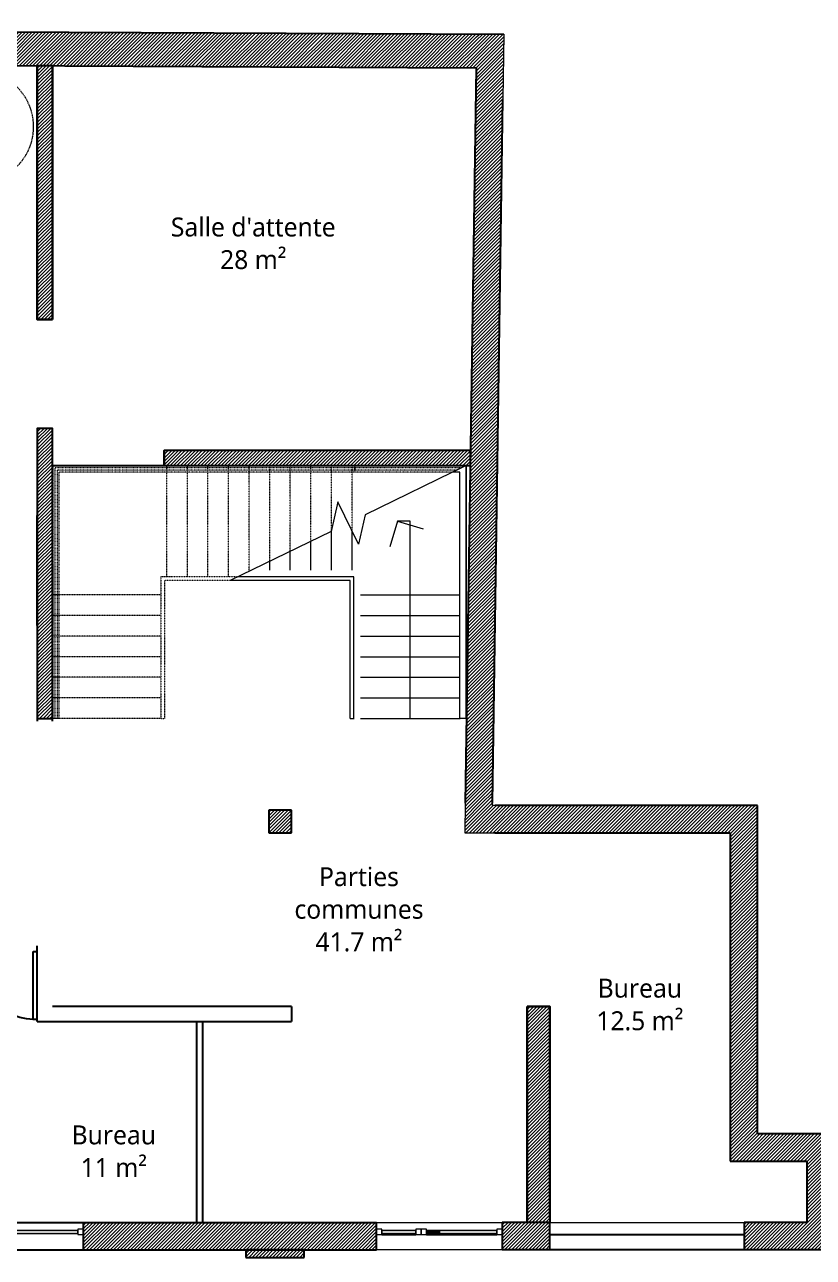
# Model space of a CAD drawing. Header units: millimetres. Extents: x -14819 to 43195, y -10328 to 20814.
# Drawn here: x 17786 to 18828, y 481 to 2109 of the extents above; entities that cross this region are included whole.
import ezdxf

# ---------------------------------------------------------------- set-up
doc = ezdxf.new("R2010")
doc.units = ezdxf.units.MM
doc.linetypes.add('CACHE', pattern=[9.525, 6.35, -3.175])
doc.linetypes.add('Tiret', pattern=[0.0025, 0.00125, -0.00125])
doc.layers.add('10 - Hachures', color=7, linetype='Continuous', lineweight=18, true_color=0x646464)
for name, color, linetype, lineweight in [('50 - Signes', 12, 'Continuous', 9), ('Arrière plan', 2, 'Continuous', 9), ('Arriére plan', 2, 'Continuous', 9), ('Flèches vers le haut', 7, 'Continuous', 9), ('Lignes', 92, 'Continuous', 9), ('Légendes', 250, 'Continuous', 5), ('Mur_coupe', 7, 'Continuous', 25), ('Mur_vu', 8, 'Continuous', 18), ('Z', 7, 'Continuous', 9)]:
    doc.layers.add(name, color=color, linetype=linetype, lineweight=lineweight)
doc.styles.add('Trebuchet MS', font='trebuc.ttf', dxfattribs={"height": 0.492308})

# ---------------------------------------------------------------- blocks, each defined once
blk = doc.blocks.new('Panneau système - Vitré-1715862-Existant Niv_ 0')
at = {"layer": 'Z'}
blk.add_hatch(color=9, dxfattribs=at).paths.add_polyline_path([(1.822, -0.02), (1.822, 0.02), (-1.822, 0.02), (-1.822, -0.02), (-0.731, -0.02)], flags=0)
for p, q in [((1.822, 0.02), (-1.822, 0.02)), ((-1.822, 0.02), (-1.822, -0.02)), ((1.822, -0.02), (1.822, 0.02)), ((-1.822, -0.02), (1.822, -0.02))]:
    blk.add_line(p, q, dxfattribs=at)
blk = doc.blocks.new('Meneau rectangulaire - P 70 gris-1861935-Existant Niv_ 0')
at = {"layer": 'Z'}
for p, q in [((0, 0.035), (-0.07, 0.035)), ((-0.07, 0.035), (-0.07, -0.035)), ((0, -0.035), (0, 0.035)), ((-0.07, -0.035), (0, -0.035))]:
    blk.add_line(p, q, dxfattribs=at)
blk = doc.blocks.new('Panneau système - Vitré-1861938-Existant Niv_ 0')
at = {"layer": 'Z'}
blk.add_hatch(color=9, dxfattribs=at).paths.add_polyline_path([(0.225, 0.02), (-0.225, 0.02), (-0.225, -0.02), (0.225, -0.02)], flags=0)
for p, q in [((0.225, 0.02), (-0.225, 0.02)), ((-0.225, 0.02), (-0.225, -0.02)), ((0.225, -0.02), (0.225, 0.02)), ((-0.225, -0.02), (0.225, -0.02))]:
    blk.add_line(p, q, dxfattribs=at)
blk = doc.blocks.new('Panneau système - Vitré-1861939-Existant Niv_ 0')
at = {"layer": 'Z'}
blk.add_hatch(color=9, dxfattribs=at).paths.add_polyline_path([(0.085, 0.02), (-0.085, 0.02), (-0.085, -0.02), (0.085, -0.02)], flags=0)
for p, q in [((0.085, 0.02), (-0.085, 0.02)), ((-0.085, 0.02), (-0.085, -0.02)), ((0.085, -0.02), (0.085, 0.02)), ((-0.085, -0.02), (0.085, -0.02))]:
    blk.add_line(p, q, dxfattribs=at)
blk = doc.blocks.new('Meneau rectangulaire - P 70 gris-1861940-Existant Niv_ 0')
at = {"layer": 'Z'}
for p, q in [((-0.07, 0.035), (0, 0.035)), ((-0.07, -0.035), (-0.07, 0.035)), ((0, 0.035), (0, -0.035)), ((0, -0.035), (-0.07, -0.035))]:
    blk.add_line(p, q, dxfattribs=at)
blk = doc.blocks.new('Meneau rectangulaire - P 70 gris-1861932-Existant Niv_ 0')
at = {"layer": 'Z'}
for p, q in [((-0.035, 0.035), (0.035, 0.035)), ((-0.035, -0.035), (-0.035, 0.035)), ((0.035, 0.035), (0.035, -0.035)), ((0.035, -0.035), (-0.035, -0.035))]:
    blk.add_line(p, q, dxfattribs=at)
blk = doc.blocks.new('Panneau système - Vitré-1861941-Existant Niv_ 0')
at = {"layer": 'Z'}
blk.add_hatch(color=9, dxfattribs=at).paths.add_polyline_path([(0.38, 0.02), (-0.38, 0.02), (-0.38, -0.02), (0.38, -0.02)], flags=0)
for p, q in [((0.38, 0.02), (-0.38, 0.02)), ((-0.38, 0.02), (-0.38, -0.02)), ((0.38, -0.02), (0.38, 0.02)), ((-0.38, -0.02), (0.38, -0.02))]:
    blk.add_line(p, q, dxfattribs=at)
blk = doc.blocks.new('Garde-corps - 12 mm x 40 mm-1856137-Existant Niv_ 0')
at = {"layer": 'Arrière plan'}
for p, q in [((0.02, 0.006), (-0.02, 0.006)), ((-0.02, 0.006), (-0.02, -0.006)), ((0.02, -0.006), (0.02, 0.006)), ((-0.02, -0.006), (0.02, -0.006))]:
    blk.add_line(p, q, dxfattribs=at)
blk = doc.blocks.new('Garde-corps - Garde-corps-1856089-Existant Niv_ 0')
at = {"layer": 'Arrière plan'}
for p, q in [((-828.9, 20.331), (-828.818, 20.331)), ((-828.9, 20.331), (-828.9, 18.465)), ((-828.818, 20.331), (-828.818, 18.465)), ((-828.9, 18.465), (-828.9, 16.995)), ((-828.818, 18.465), (-828.818, 17.077)), ((-828.9, 16.995), (-828.89, 16.995)), ((-828.89, 16.995), (-828.723, 17.077)), ((-828.89, 16.995), (-828.723, 17.077)), ((-828.89, 16.995), (-828.723, 17.077)), ((-828.89, 16.995), (-828.723, 17.077)), ((-828.818, 17.077), (-828.723, 17.077))]:
    blk.add_line(p, q, dxfattribs=at)
at = {"layer": 'Arrière plan', "linetype": 'Tiret'}
for p, q in [((-823.524, 20.331), (-823.443, 20.331)), ((-823.524, 18.464), (-823.524, 20.331)), ((-823.498, 20.331), (-823.468, 20.331)), ((-823.498, 18.464), (-823.498, 20.331)), ((-823.498, 20.331), (-823.468, 20.331)), ((-823.498, 18.464), (-823.498, 20.331)), ((-823.498, 20.331), (-823.468, 20.331)), ((-823.498, 18.464), (-823.498, 20.331)), ((-823.468, 18.464), (-823.468, 20.331)), ((-823.468, 18.464), (-823.468, 20.331)), ((-823.468, 18.464), (-823.468, 20.331)), ((-823.443, 18.464), (-823.443, 20.331)), ((-823.524, 17.077), (-823.524, 18.464)), ((-823.498, 17.051), (-823.498, 18.464)), ((-823.498, 17.051), (-823.498, 18.464)), ((-823.498, 17.051), (-823.498, 18.464)), ((-823.468, 17.021), (-823.468, 18.464)), ((-823.468, 17.021), (-823.468, 18.464)), ((-823.468, 17.021), (-823.468, 18.464)), ((-823.443, 16.995), (-823.443, 18.464)), ((-828.89, 16.995), (-827.43, 16.995)), ((-828.837, 17.021), (-827.436, 17.021)), ((-828.837, 17.021), (-827.436, 17.021)), ((-828.837, 17.021), (-827.436, 17.021)), ((-828.776, 17.051), (-827.436, 17.051)), ((-828.776, 17.051), (-827.436, 17.051)), ((-828.776, 17.051), (-827.436, 17.051)), ((-828.723, 17.077), (-827.43, 17.077)), ((-827.43, 17.077), (-824.911, 17.077)), ((-827.43, 16.995), (-824.911, 16.995)), ((-827.424, 17.051), (-824.911, 17.051)), ((-827.424, 17.051), (-824.911, 17.051)), ((-827.424, 17.051), (-824.911, 17.051)), ((-827.424, 17.021), (-824.911, 17.021)), ((-827.424, 17.021), (-824.911, 17.021)), ((-827.424, 17.021), (-824.911, 17.021)), ((-824.911, 17.077), (-823.524, 17.077)), ((-824.911, 17.051), (-823.498, 17.051)), ((-824.911, 17.051), (-823.498, 17.051)), ((-824.911, 17.051), (-823.498, 17.051)), ((-824.911, 17.021), (-823.468, 17.021)), ((-824.911, 17.021), (-823.468, 17.021)), ((-824.911, 17.021), (-823.468, 17.021)), ((-824.911, 16.995), (-823.443, 16.995))]:
    blk.add_line(p, q, dxfattribs=at)
at = {"rotation": 89.99999999999982}
blk.add_blockref('Garde-corps - 12 mm x 40 mm-1856137-Existant Niv_ 0', (-827.43, 17.036), dxfattribs=at)
blk = doc.blocks.new('Meneau rectangulaire - P 70 gris-1724382-Existant Niv_ 0')
at = {"layer": 'Z'}
for p, q in [((-0.07, 0.035), (0, 0.035)), ((-0.07, -0.035), (-0.07, 0.035)), ((0, 0.035), (0, -0.035)), ((0, -0.035), (-0.07, -0.035))]:
    blk.add_line(p, q, dxfattribs=at)

msp = doc.modelspace()

# ---------------------------------------------------------------- hatches: boundary and pattern name
at = {"layer": '10 - Hachures'}
h = msp.add_hatch(dxfattribs=at)
h.set_pattern_fill('ANSI31', color=256, style=0)
h.paths.add_polyline_path([(16936.8, 2103.11), (16936.59, 2059.11), (18382.48, 2052.06), (18383.13, 2096.06), (17210.79, 2101.78)], flags=0)
h = msp.add_hatch(dxfattribs=at)
h.set_pattern_fill('ANSI31', color=256, style=0)
h.paths.add_polyline_path([(18383.13, 2096.06), (18376.73, 1663.37), (18412.72, 1662.84), (18419.14, 2095.89), (18417.87, 2095.89)], flags=0)
h = msp.add_hatch(dxfattribs=at)
h.set_pattern_fill('ANSI31', color=256, style=0)
h.paths.add_polyline_path([(17803.11, 1719.68), (17823.11, 1719.68), (17823.11, 2054.79), (17803.11, 2054.89)])
h = msp.add_hatch(dxfattribs=at)
h.set_pattern_fill('ANSI31', color=256, style=0)
h.paths.add_polyline_path([(18376.73, 1663.37), (18368.1, 1080.58), (18404.1, 1080.58), (18412.72, 1662.84)], flags=0)
h = msp.add_hatch(dxfattribs=at)
h.set_pattern_fill('ANSI31', color=256, style=0)
h.paths.add_polyline_path([(17803.11, 1192.68), (17823.11, 1192.68), (17823.11, 1575.68), (17803.11, 1575.68)])
h = msp.add_hatch(dxfattribs=at)
h.set_pattern_fill('ANSI31', color=256, style=0)
h.paths.add_polyline_path([(17970.45, 1546.68), (17970.45, 1526.68), (18374.7, 1526.68), (18375, 1546.68)])
h = msp.add_hatch(dxfattribs=at)
h.set_pattern_fill('ANSI31', color=256, style=0)
h.paths.add_polyline_path([(18404.1, 1080.58), (18368.1, 1080.58), (18367.52, 1041.58), (18407.22, 1041.58), (18407.75, 1077.58), (18404.06, 1077.58)], flags=0)
h = msp.add_hatch(dxfattribs=at)
h.set_pattern_fill('ANSI31', color=256, style=0)
h.paths.add_polyline_path([(18717.94, 1077.58), (18407.75, 1077.58), (18407.22, 1041.58), (18717.94, 1041.58), (18717.94, 1076.54)], flags=0)
h = msp.add_hatch(dxfattribs=at)
h.set_pattern_fill('ANSI31', color=256, style=0)
h.paths.add_polyline_path([(18753.94, 1077.58), (18717.94, 1077.58), (18717.94, 607.88), (18753.94, 607.88), (18753.94, 1076.54)], flags=0)
h = msp.add_hatch(dxfattribs=at)
h.set_pattern_fill('ANSI31', color=256, style=0)
h.paths.add_polyline_path([(18108.67, 1071.58), (18108.67, 1041.58), (18138.67, 1041.58), (18138.67, 1071.58)], flags=0)
h = msp.add_hatch(dxfattribs=at)
h.set_pattern_fill('ANSI31', color=256, style=0)
h.paths.add_polyline_path([(18449.78, 526.9), (18479.78, 526.9), (18479.78, 812.18), (18449.78, 812.18)])
h = msp.add_hatch(dxfattribs=at)
h.set_pattern_fill('ANSI31', color=256, style=0)
h.paths.add_polyline_path([(18855.14, 643.88), (18753.94, 643.88), (18753.94, 607.88), (18855.14, 607.88)], flags=0)
h = msp.add_hatch(dxfattribs=at)
h.set_pattern_fill('ANSI31', color=256, style=0)
h.paths.add_polyline_path([(18855.14, 607.88), (18819.14, 607.88), (18819.14, 526.9), (18855.14, 526.9)], flags=0)
h = msp.add_hatch(dxfattribs=at)
h.set_pattern_fill('ANSI31', color=256, style=0)
h.paths.add_polyline_path([(15861.35, 526.9), (15861.35, 490.9), (15915.71, 490.9), (15915.71, 526.9)], flags=0)
h.paths.add_polyline_path([(16183.21, 526.9), (16183.21, 490.9), (16239.21, 490.9), (16239.21, 526.9)], flags=0)
h.paths.add_polyline_path([(16502.21, 526.9), (16502.21, 490.9), (16876.36, 490.9), (16876.36, 526.9), (16578.83, 526.9)], flags=0)
h.paths.add_polyline_path([(17227.4, 526.9), (17227.4, 490.9), (17485.4, 490.9), (17485.4, 526.9)], flags=0)
h.paths.add_polyline_path([(17863.82, 526.9), (17863.82, 490.9), (18250.92, 490.9), (18250.92, 526.9), (18016.14, 526.9)], flags=0)
h.paths.add_polyline_path([(18416.9, 526.9), (18416.9, 490.9), (18479.78, 490.9), (18479.78, 526.9), (18449.78, 526.9)], flags=0)
h.paths.add_polyline_path([(18740.58, 526.9), (18736.08, 526.9), (18736.08, 490.9), (18913.04, 490.9), (18913.04, 526.9), (18819.14, 526.9)], flags=0)
h = msp.add_hatch(dxfattribs=at)
h.set_pattern_fill('ANSI31', color=256, style=0)
h.paths.add_polyline_path([(18078.39, 490.9), (18078.39, 480.9), (18155.39, 480.9), (18155.39, 490.9)], flags=0)

# ---------------------------------------------------------------- linework, layer by layer
for p, q in [((17803.11, 1192.68), (17823.11, 1192.68)), ((17797.55, 794.98), (17797.55, 884.98)), ((17802.55, 892.18), (17802.55, 884.98)), ((17802.55, 884.98), (17802.55, 794.98)), ((17803.11, 792.18), (17803.11, 892.18)), ((17802.55, 794.98), (17797.55, 794.98)), ((18013.82, 526.9), (18013.82, 792.18)), ((18021.02, 792.18), (18021.02, 526.9))]:
    msp.add_line(p, q)
msp.add_lwpolyline([(17797.55, 794.98, -0.3966951), (17712.55, 884.98)], format="xyb")
msp.add_lwpolyline([(17797.55, 884.98), (17802.55, 884.98), (17802.55, 794.98), (17797.55, 794.98)], close=True)
at = {"layer": '50 - Signes', "linetype": 'CACHE', "ltscale": 0.15}
msp.add_circle((17722.8, 1974.12), 75, dxfattribs=at)
at = {"layer": 'Arriére plan', "color": 7, "linetype": 'Tiret'}
for p, q in [((17823.11, 1526.68), (17823.11, 1192.68)), ((18304.2, 1526.68), (17823.11, 1526.68)), ((17974.01, 1379.68), (17974.01, 1526.68)), ((17974.01, 1379.68), (17974.01, 1526.68)), ((18001.19, 1379.68), (18001.19, 1526.68)), ((18001.19, 1379.68), (18001.19, 1526.68)), ((18028.36, 1379.68), (18028.36, 1526.68)), ((18028.36, 1379.68), (18028.36, 1526.68)), ((18055.54, 1379.68), (18055.54, 1526.68)), ((18055.54, 1379.68), (18055.54, 1526.68)), ((18082.71, 1386.91), (18082.71, 1526.68)), ((18082.71, 1386.91), (18082.71, 1526.68)), ((18109.89, 1400.17), (18109.89, 1526.68)), ((18109.89, 1400.17), (18109.89, 1526.68)), ((18137.06, 1413.42), (18137.06, 1526.68)), ((18137.06, 1413.42), (18137.06, 1526.68)), ((18164.24, 1426.68), (18164.24, 1526.68)), ((18164.24, 1426.68), (18164.24, 1526.68)), ((18191.41, 1441.6), (18191.41, 1526.68)), ((18191.41, 1441.6), (18191.41, 1526.68)), ((18218.59, 1440.17), (18218.59, 1526.68)), ((18218.59, 1440.17), (18218.59, 1526.68)), ((18191.41, 1388.28), (18191.41, 1441.6)), ((18218.59, 1388.28), (18218.59, 1440.17)), ((18164.24, 1388.28), (18164.24, 1426.68)), ((18109.89, 1388.28), (18109.89, 1400.17)), ((18137.06, 1388.28), (18137.06, 1413.42)), ((17971.05, 1379.68), (17966.05, 1379.68)), ((17966.05, 1379.68), (17966.05, 1192.68)), ((18067.89, 1379.68), (17971.05, 1379.68)), ((17971.05, 1374.68), (17971.05, 1192.68)), ((18057.64, 1374.68), (17971.05, 1374.68)), ((18082.71, 1379.68), (18082.71, 1380.16)), ((18109.89, 1379.68), (18109.89, 1380.16)), ((18137.06, 1379.68), (18137.06, 1380.16)), ((18164.24, 1379.68), (18164.24, 1380.16)), ((18191.41, 1379.68), (18191.41, 1380.16)), ((18218.59, 1379.68), (18218.59, 1380.16)), ((17966.05, 1355.73), (17823.11, 1355.73)), ((17966.05, 1355.73), (17823.11, 1355.73)), ((18221.05, 1355.73), (18221.53, 1355.73)), ((18229.65, 1355.73), (18361.16, 1355.73)), ((18369.28, 1355.73), (18369.76, 1355.73)), ((17966.05, 1328.56), (17823.11, 1328.56)), ((17966.05, 1328.56), (17823.11, 1328.56)), ((18221.05, 1328.56), (18221.53, 1328.56)), ((18229.65, 1328.56), (18361.16, 1328.56)), ((18369.28, 1328.56), (18369.76, 1328.56)), ((17966.05, 1301.38), (17823.11, 1301.38)), ((17966.05, 1301.38), (17823.11, 1301.38)), ((18221.05, 1301.38), (18221.53, 1301.38)), ((18229.65, 1301.38), (18361.16, 1301.38)), ((18369.28, 1301.38), (18369.76, 1301.38)), ((17966.05, 1274.21), (17823.11, 1274.21)), ((17966.05, 1274.21), (17823.11, 1274.21)), ((18221.05, 1274.21), (18221.53, 1274.21)), ((18229.65, 1274.21), (18361.16, 1274.21)), ((18369.28, 1274.21), (18369.76, 1274.21)), ((17966.05, 1247.03), (17823.11, 1247.03)), ((17966.05, 1247.03), (17823.11, 1247.03)), ((18221.05, 1247.03), (18221.53, 1247.03)), ((18229.65, 1247.03), (18361.16, 1247.03)), ((18369.28, 1247.03), (18369.76, 1247.03)), ((17966.05, 1219.86), (17823.11, 1219.86)), ((17966.05, 1219.86), (17823.11, 1219.86)), ((18221.05, 1219.86), (18221.53, 1219.86)), ((18229.65, 1219.86), (18361.16, 1219.86)), ((18369.28, 1219.86), (18369.76, 1219.86)), ((17966.05, 1192.68), (17823.11, 1192.68)), ((17966.05, 1192.68), (17971.05, 1192.68)), ((18221.05, 1192.68), (18221.53, 1192.68)), ((18229.65, 1192.68), (18361.16, 1192.68)), ((18369.28, 1192.68), (18369.76, 1192.68))]:
    msp.add_line(p, q, dxfattribs=at)
at = {"layer": 'Arriére plan', "color": 7}
for p, q in [((18369.28, 1526.68), (18235.93, 1461.64)), ((18369.76, 1355.73), (18369.76, 1526.68)), ((18199.76, 1478.77), (18190.99, 1439.72)), ((18227.16, 1422.6), (18199.76, 1478.77)), ((18235.93, 1461.64), (18227.16, 1422.6)), ((18190.99, 1439.72), (18057.64, 1374.68)), ((18191.41, 1388.28), (18191.41, 1441.6)), ((18218.59, 1388.28), (18218.59, 1440.17)), ((18164.24, 1388.28), (18164.24, 1426.68)), ((18109.89, 1388.28), (18109.89, 1400.17)), ((18137.06, 1388.28), (18137.06, 1413.42)), ((18216.05, 1374.68), (18057.64, 1374.68)), ((18082.71, 1379.68), (18067.89, 1379.68)), ((18082.71, 1379.68), (18082.71, 1380.16)), ((18109.89, 1379.68), (18082.71, 1379.68)), ((18109.89, 1379.68), (18109.89, 1380.16)), ((18137.06, 1379.68), (18109.89, 1379.68)), ((18137.06, 1379.68), (18137.06, 1380.16)), ((18164.24, 1379.68), (18137.06, 1379.68)), ((18164.24, 1379.68), (18164.24, 1380.16)), ((18191.41, 1379.68), (18164.24, 1379.68)), ((18191.41, 1379.68), (18191.41, 1380.16)), ((18218.59, 1379.68), (18191.41, 1379.68)), ((18216.05, 1192.68), (18216.05, 1374.68)), ((18218.59, 1379.68), (18218.59, 1380.16)), ((18221.05, 1379.68), (18218.59, 1379.68)), ((18221.05, 1374.68), (18221.05, 1379.68)), ((18221.05, 1355.73), (18221.05, 1374.68)), ((18221.05, 1328.56), (18221.05, 1355.73)), ((18221.05, 1355.73), (18221.53, 1355.73)), ((18229.65, 1355.73), (18361.16, 1355.73)), ((18369.28, 1355.73), (18369.76, 1355.73)), ((18369.76, 1328.56), (18369.76, 1355.73)), ((18221.05, 1301.38), (18221.05, 1328.56)), ((18221.05, 1328.56), (18221.53, 1328.56)), ((18229.65, 1328.56), (18361.16, 1328.56)), ((18369.28, 1328.56), (18369.76, 1328.56)), ((18369.76, 1301.38), (18369.76, 1328.56)), ((18221.05, 1274.21), (18221.05, 1301.38)), ((18221.05, 1301.38), (18221.53, 1301.38)), ((18229.65, 1301.38), (18361.16, 1301.38)), ((18369.28, 1301.38), (18369.76, 1301.38)), ((18369.76, 1274.21), (18369.76, 1301.38)), ((18221.05, 1247.03), (18221.05, 1274.21)), ((18221.05, 1274.21), (18221.53, 1274.21)), ((18229.65, 1274.21), (18361.16, 1274.21)), ((18369.28, 1274.21), (18369.76, 1274.21)), ((18369.76, 1247.03), (18369.76, 1274.21)), ((18221.05, 1219.86), (18221.05, 1247.03)), ((18221.05, 1247.03), (18221.53, 1247.03)), ((18229.65, 1247.03), (18361.16, 1247.03)), ((18369.28, 1247.03), (18369.76, 1247.03)), ((18369.76, 1219.86), (18369.76, 1247.03)), ((18221.05, 1192.68), (18221.05, 1219.86)), ((18221.05, 1219.86), (18221.53, 1219.86)), ((18229.65, 1219.86), (18361.16, 1219.86)), ((18369.28, 1219.86), (18369.76, 1219.86)), ((18369.76, 1192.68), (18369.76, 1219.86)), ((18216.05, 1192.68), (18221.05, 1192.68)), ((18221.05, 1192.68), (18221.53, 1192.68)), ((18229.65, 1192.68), (18361.16, 1192.68)), ((18369.28, 1192.68), (18369.76, 1192.68))]:
    msp.add_line(p, q, dxfattribs=at)
at = {"layer": 'Flèches vers le haut'}
for p, q in [((18278.59, 1453.18), (18268.49, 1419.3)), ((18295.41, 1453.18), (18278.59, 1453.18)), ((18278.59, 1453.18), (18312.47, 1443.09)), ((18295.41, 1355.73), (18295.41, 1453.18)), ((18295.41, 1328.56), (18295.41, 1355.73)), ((18295.41, 1301.38), (18295.41, 1328.56)), ((18295.41, 1274.21), (18295.41, 1301.38)), ((18295.41, 1247.03), (18295.41, 1274.21)), ((18295.41, 1219.86), (18295.41, 1247.03)), ((18295.41, 1192.68), (18295.41, 1219.86))]:
    msp.add_line(p, q, dxfattribs=at)
at = {"layer": 'Lignes'}
for p, q in [((18419.14, 2096.32), (18417.87, 2010.31)), ((18368.1, 1080.58), (18367.52, 1041.58)), ((18404.06, 1077.58), (18404.1, 1080.58)), ((18407.75, 1077.58), (18404.06, 1077.58)), ((18367.52, 1041.58), (18407.22, 1041.58))]:
    msp.add_line(p, q, dxfattribs=at)
at = {"layer": 'Mur_coupe'}
for p, q in [((18419.14, 2095.89), (15742.69, 2108.93)), ((15742.48, 2064.93), (18382.48, 2052.06)), ((17803.11, 2054.89), (17803.11, 1719.68)), ((17823.11, 1719.68), (17823.11, 2054.79)), ((18382.48, 2052.06), (18368.1, 1080.58)), ((18404.1, 1080.58), (18417.87, 2010.31)), ((17803.11, 1719.68), (17823.11, 1719.68)), ((17803.11, 1575.68), (17803.11, 1460.68)), ((17823.11, 1575.68), (17803.11, 1575.68)), ((17823.11, 1526.68), (17823.11, 1575.68)), ((18375, 1546.68), (17970.45, 1546.68)), ((17970.45, 1526.2), (17970.45, 1546.68)), ((17823.11, 1455.68), (17823.11, 1526.68)), ((17823.11, 1526.68), (18374.7, 1526.68)), ((17803.11, 1315.18), (17803.11, 1460.68)), ((17823.11, 1396.68), (17823.11, 1316.68)), ((17803.11, 1311.68), (17803.11, 1189.18)), ((17823.11, 1189.18), (17823.11, 1311.68)), ((18753.94, 1077.58), (18407.75, 1077.58)), ((18753.94, 643.88), (18753.94, 1077.58)), ((18138.67, 1071.58), (18108.67, 1071.58)), ((18108.67, 1071.58), (18108.67, 1041.58)), ((18138.67, 1041.58), (18138.67, 1071.58)), ((18108.67, 1041.58), (18138.67, 1041.58)), ((18407.22, 1041.58), (18717.94, 1041.58)), ((18407.22, 1041.58), (18717.94, 1041.58)), ((18717.94, 1041.58), (18717.94, 607.88)), ((18717.94, 1041.58), (18717.94, 607.88)), ((18138.67, 812.18), (17823.11, 812.18)), ((18138.67, 812.18), (18138.67, 792.18)), ((18479.78, 812.18), (18449.78, 812.18)), ((18449.78, 812.18), (18449.78, 619.88)), ((18479.78, 531.9), (18479.78, 812.18)), ((17803.11, 792.18), (18138.67, 792.18)), ((18855.14, 643.88), (18753.94, 643.88)), ((18449.78, 619.88), (18449.78, 526.9)), ((18717.94, 607.88), (18819.14, 607.88)), ((18819.14, 607.88), (18819.14, 526.9)), ((16502.21, 526.9), (18250.92, 526.9)), ((17863.82, 526.9), (17863.82, 490.9)), ((18449.78, 526.9), (18416.9, 526.9)), ((18416.9, 526.9), (18416.9, 490.9)), ((18479.78, 490.9), (18479.78, 526.9)), ((18819.14, 526.9), (18736.08, 526.9)), ((18736.08, 526.9), (18736.08, 490.9)), ((18257.92, 510.9), (18302.9, 510.9)), ((18316.9, 510.9), (18409.9, 510.9)), ((18479.78, 510.9), (18736.08, 510.9)), ((16239.21, 490.9), (18250.92, 490.9)), ((17485.4, 490.9), (17863.82, 490.9)), ((18078.39, 490.9), (18078.39, 480.9)), ((18155.39, 490.9), (18078.39, 490.9)), ((18155.39, 480.9), (18155.39, 490.9)), ((18913.04, 490.9), (18416.9, 490.9)), ((18479.75, 490.9), (18416.9, 490.9)), ((18479.75, 490.7), (18479.75, 490.9)), ((18078.39, 480.9), (18155.39, 480.9))]:
    msp.add_line(p, q, dxfattribs=at)
for points in [[(17823.11, 1719.68), (17803.11, 1719.68), (17803.11, 2054.89), (17823.11, 2054.89)], [(17803.11, 1192.68), (17823.11, 1192.68), (17823.11, 1575.68), (17803.11, 1575.68)], [(18375, 1546.68), (17970.45, 1546.68), (17970.45, 1526.68), (18375, 1526.68)], [(18449.78, 812.18), (18479.78, 812.18), (18479.78, 526.9), (18449.78, 526.9)]]:
    msp.add_lwpolyline(points, close=True, dxfattribs=at)
msp.add_lwpolyline([(18250.92, 490.9), (18250.92, 526.9)], dxfattribs=at)
at = {"layer": 'Mur_vu'}
for p, q in [((18250.92, 526.9), (18416.9, 526.9)), ((18479.46, 526.9), (18736.08, 526.9)), ((18416.9, 490.9), (18250.92, 490.9))]:
    msp.add_line(p, q, dxfattribs=at)

# ---------------------------------------------------------------- block references
at = {"layer": 'Arrière plan', "xscale": 100, "yscale": 100, "zscale": 100, "rotation": 180}
msp.add_blockref('Garde-corps - Garde-corps-1856089-Existant Niv_ 0', (-64520.68, 3225.73), dxfattribs=at)
at = {"layer": 'Z', "xscale": 100, "yscale": 100, "zscale": 100, "rotation": 180}
for name, p in [('Panneau système - Vitré-1715862-Existant Niv_ 0', (17674.61, 514.4)), ('Meneau rectangulaire - P 70 gris-1861935-Existant Niv_ 0', (18250.92, 514.4))]:
    msp.add_blockref(name, p, dxfattribs=at)
at = {"layer": 'Z', "extrusion": (0, 0, -1), "xscale": 100, "yscale": 100, "zscale": 100}
msp.add_blockref('Meneau rectangulaire - P 70 gris-1724382-Existant Niv_ 0', (-17856.82, 514.4), dxfattribs=at)
at = {"layer": 'Z', "xscale": 100, "yscale": 100, "zscale": 100}
for name, p in [('Panneau système - Vitré-1861938-Existant Niv_ 0', (18280.41, 514.4)), ('Panneau système - Vitré-1861939-Existant Niv_ 0', (18325.41, 514.4)), ('Panneau système - Vitré-1861941-Existant Niv_ 0', (18371.91, 514.4))]:
    msp.add_blockref(name, p, dxfattribs=at)
at = {"layer": 'Z', "extrusion": (0, 0, -1), "xscale": 100, "yscale": 100, "zscale": 100, "rotation": 180}
for name, p in [('Meneau rectangulaire - P 70 gris-1861932-Existant Niv_ 0', (-18306.4, 514.4)), ('Meneau rectangulaire - P 70 gris-1861932-Existant Niv_ 0', (-18313.4, 514.4)), ('Meneau rectangulaire - P 70 gris-1861940-Existant Niv_ 0', (-18416.9, 514.4))]:
    msp.add_blockref(name, p, dxfattribs=at)

# ---------------------------------------------------------------- texts
at = {"layer": 'Légendes', "color": 7, "char_height": 25, "width": 335.806, "attachment_point": 5, "line_spacing_factor": 1.032839, "style": 'Trebuchet MS'}
for s, insert in [("\\pxqc;Salle d'attente\\P28 m²", (18088.2, 1819.99)), ('\\pxqc;Parties\\Pcommunes\\P41.7 m²', (18227.78, 940.39)), ('\\pxqc;Bureau\\P12.5 m²', (18598.57, 814.67)), ('\\pxqc;Bureau\\P11 m²', (17904.09, 621.12))]:
    msp.add_mtext(s, dxfattribs=dict(at, insert=insert))

doc.saveas('drawing.dxf')
